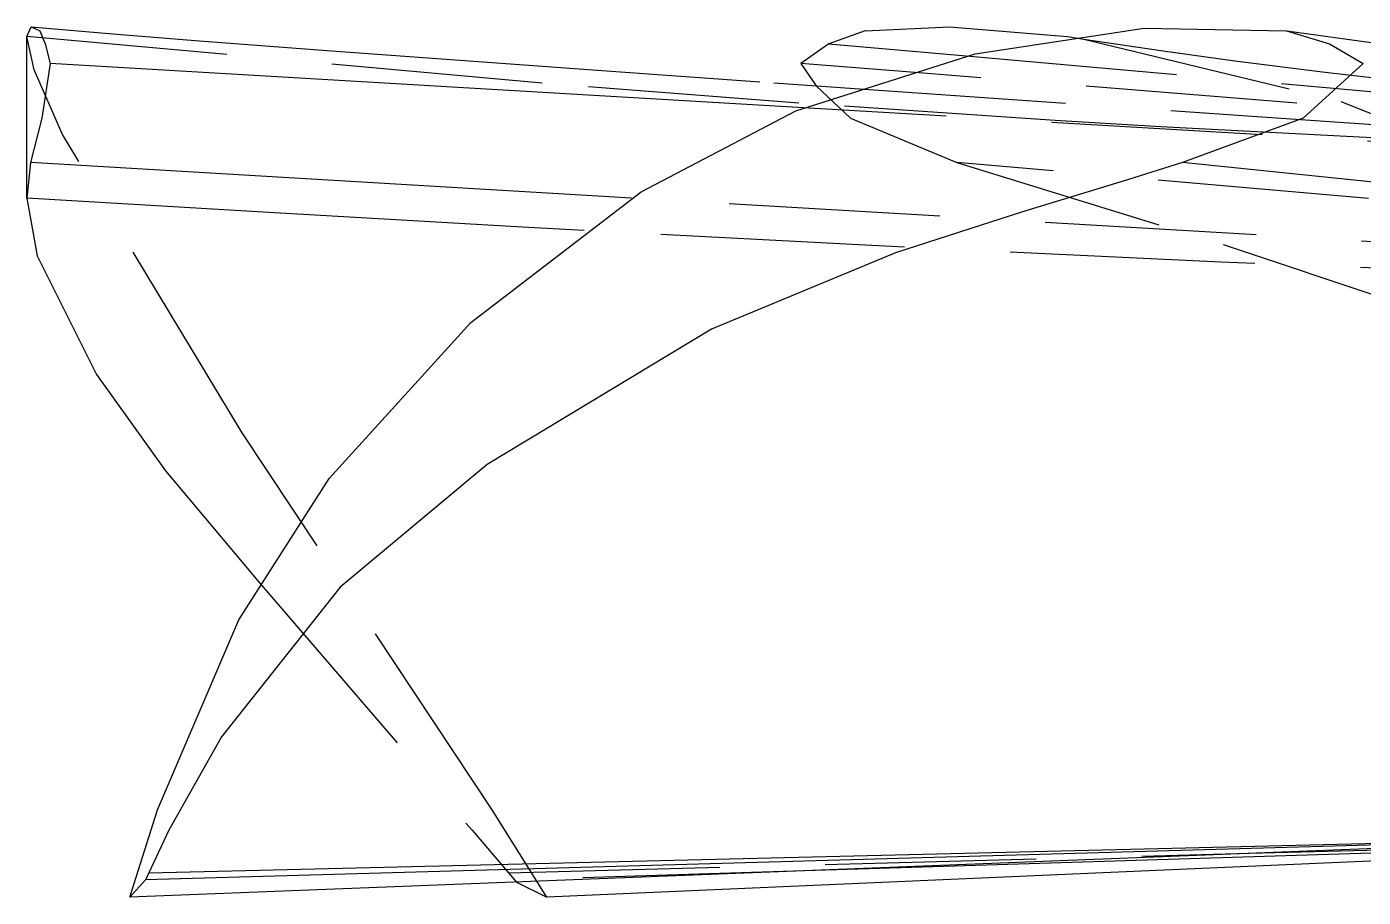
# Model space of a CAD drawing. Header units: metres. Extents: x -18 to 410, y -32 to 287.
# Drawn here: x 118.51 to 137.5, y 73.13 to 85.5 of the extents above; entities that cross this region are included whole.
import ezdxf

# ---------------------------------------------------------------- set-up
doc = ezdxf.new("R2010")
doc.units = ezdxf.units.M
doc.linetypes.add('DASHED', pattern=[4.5, 3, -1.5])
doc.layers.add('HIDDEN', color=9, linetype='DASHED')
doc.layers.add('VISIBLE', color=3, linetype='Continuous')

msp = doc.modelspace()

# ---------------------------------------------------------------- linework, layer by layer
at = {"layer": 'HIDDEN'}
for p, q in [((131.861, 85.086), (146.376, 83.812)), ((145.53, 83.701), (131.016, 84.86)), ((140.562, 83.701), (129.552, 84.35)), ((146.546, 82.277), (131.731, 83.573)), ((118.514, 83.065), (118.514, 83.066)), ((140.474, 82.277), (127.106, 83.068)), ((125.361, 73.48), (135.882, 73.758)), ((129.413, 73.504), (125.445, 73.38))]:
    msp.add_line(p, q, dxfattribs=at)
for points in [[(118.514, 85.363), (118.514, 85.364)], [(141.007, 83.771), (139.889, 83.82), (137.451, 83.932), (134.987, 84.061), (134.629, 84.081), (133.126, 84.17), (129.486, 84.415), (125.837, 84.699), (118.514, 85.364)], [(125.126, 74.375), (121.575, 79.731), (119.023, 83.968), (118.619, 84.89), (118.514, 85.363)], [(133.301, 85.363), (133.536, 85.327)], [(133.536, 85.327), (137.185, 84.438), (141.216, 82.838), (145.07, 80.885), (148.769, 78.703), (151.647, 76.7), (153.724, 75.026), (154.474, 74.374)], [(133.536, 85.327), (134.627, 85.162), (135.678, 85.019), (136.963, 84.857), (137.708, 84.769), (138.584, 84.676), (140.427, 84.49), (141.811, 84.355), (143.009, 84.239)], [(136.414, 85.441), (136.417, 85.441)], [(129.733, 84.663), (130.219, 84.202)], [(130.281, 84.624), (136.062, 84.221), (141.024, 83.88)], [(130.219, 84.202), (131.731, 83.573)], [(131.731, 83.573), (135.513, 82.407), (139.295, 81.144), (146.256, 78.277), (151.376, 75.657), (153.96, 74.085)], [(140.462, 81.961), (135.483, 82.157), (130.522, 82.391), (126.434, 82.606)], [(121.822, 77.603), (124.842, 74.085)], [(125.903, 73.134), (125.126, 74.375)], [(124.842, 74.085), (125.361, 73.48)], [(125.361, 73.48), (125.445, 73.38)], [(125.445, 73.38), (125.471, 73.349)]]:
    msp.add_lwpolyline(points, dxfattribs=at)
at = {"layer": 'VISIBLE'}
for p, q in [((118.514, 83.066), (118.514, 85.364)), ((118.514, 83.066), (118.514, 85.363)), ((129.909, 85.257), (131.861, 85.086)), ((129.552, 84.35), (118.848, 84.98)), ((131.016, 84.86), (129.514, 84.98)), ((127.106, 83.068), (118.568, 83.573)), ((147.44, 82.277), (134.938, 83.573)), ((140.747, 73.949), (119.981, 73.134)), ((140.855, 73.966), (120.203, 73.38)), ((120.247, 73.48), (140.871, 73.976)), ((135.882, 73.758), (140.99, 73.892)), ((141.007, 73.794), (125.903, 73.134)), ((141.007, 73.865), (129.413, 73.504))]:
    msp.add_line(p, q, dxfattribs=at)
for points in [[(118.514, 85.364), (118.575, 85.501)], [(118.575, 85.501), (118.701, 85.442)], [(118.575, 85.501), (119.793, 85.396), (120.326, 85.351), (120.909, 85.305), (122.845, 85.159), (126.883, 84.865), (128.933, 84.719)], [(120.373, 74.375), (121.53, 77.077), (122.809, 79.085), (124.825, 81.297), (127.245, 83.158), (129.443, 84.305), (131.992, 85.116), (134.394, 85.482), (136.408, 85.442)], [(130.427, 85.442), (131.624, 85.501), (133.301, 85.363)], [(118.701, 85.442), (118.778, 85.257)], [(130.427, 85.442), (129.909, 85.257)], [(136.408, 85.442), (136.414, 85.441)], [(136.414, 85.441), (137.023, 85.257)], [(136.417, 85.441), (139.022, 85.083), (143.109, 84.53), (145.835, 84.167), (148.088, 83.87)], [(118.778, 85.257), (118.848, 84.98)], [(129.909, 85.257), (129.514, 84.98)], [(137.023, 85.257), (137.505, 84.98)], [(118.848, 84.98), (118.73, 84.202)], [(129.514, 84.98), (129.733, 84.663)], [(137.505, 84.98), (136.653, 84.202)], [(129.129, 84.705), (130.281, 84.624)], [(118.73, 84.202), (118.568, 83.573)], [(136.653, 84.202), (134.938, 83.573)], [(118.568, 83.573), (118.514, 83.066)], [(134.938, 83.573), (134.155, 83.326), (132.651, 82.866), (130.857, 82.288), (128.243, 81.204), (125.055, 79.284), (122.966, 77.54), (121.282, 75.415), (120.533, 74.085)], [(118.514, 83.066), (118.514, 83.065)], [(126.434, 82.606), (125.558, 82.654), (122.036, 82.855), (118.514, 83.066)], [(118.514, 83.065), (118.661, 82.248), (119.507, 80.559), (120.487, 79.191), (121.822, 77.603)], [(119.981, 73.134), (120.373, 74.375)], [(120.533, 74.085), (120.247, 73.48)], [(120.203, 73.38), (119.981, 73.134)], [(120.247, 73.48), (120.203, 73.38)], [(125.471, 73.349), (125.903, 73.134)]]:
    msp.add_lwpolyline(points, dxfattribs=at)

doc.saveas('drawing.dxf')
